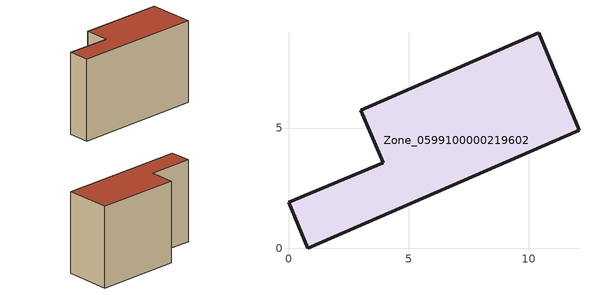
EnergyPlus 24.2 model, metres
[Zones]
Zone_0599100000219602
 floor ground (C_G): 0,1.92 3.93,3.55 3.01,5.75 10.4,8.97 12.08,4.91 0.8,0 z0
 wall outside (C_F): 3.93,3.55 0,1.92 0.8,0 12.08,4.91 10.4,8.97 3.01,5.75 3.93,3.55 z0:7.79
 roof outside (C_R): 10.4,8.97 3.01,5.75 3.93,3.55 0,1.92 0.8,0 12.08,4.91 z7.79
[BUILDING]
Pand.0599100000219602: North Axis=0; Terrain=City; Loads Convergence Tolerance Value=0.04; Temperature Convergence Tolerance Value=0.4; Solar Distribution=FullExterior; Maximum Number of Warmup Days=25; Minimum Number of Warmup Days=1
[Site:Location]
Rotterdam.The.Hague.AP_ZH_NLD Design_Conditions: Latitude=51.96; Longitude=4.45; Time Zone=1; Elevation=-4.5
[SITE:GROUNDTEMPERATURE:BUILDINGSURFACE]
18, 18, 18, 18, 18, 18, 18, 18, 18, 18, 18, 18
[MATERIAL] Thermal Absorptance=0.9; Solar Absorptance=0.7; Visible Absorptance=0.7
Name | Roughness | Thickness | Conductivity | Density | Specific Heat
G.TI.1946 | MediumSmooth | 0.15 | 1 | 540 | 1210
F.TI.1946 | Rough | 0.3 | 0.857143 | 1920 | 840
R.TI.1946 | MediumRough | 0.2 | 0.1 | 1500 | 1000
[CONSTRUCTION]
C_G: G.TI.1946
C_F: F.TI.1946
C_R: R.TI.1946
[ZONE]
Zone_0599100000219602: Type=1; Multiplier=1; Ceiling Height=Autocalculate; Volume=Autocalculate; Floor Area=autocalculate; Part of Total Floor Area=Yes
[ZONEINFILTRATION:DESIGNFLOWRATE]
Infil_Zone_0599100000219602: Zone or ZoneList or Space or SpaceList=Zone_0599100000219602; Schedule=AlwaysOn; Design Flow Rate Calculation Method=Flow/Area; Flow Rate per Floor Area=0.003; Constant Term Coefficient=1; Temperature Term Coefficient=0; Velocity Term Coefficient=0; Velocity Squared Term Coefficient=0
[HVACTEMPLATE:ZONE:IDEALLOADSAIRSYSTEM]
Zone_0599100000219602: Maximum Heating Supply Air Temperature=50; Minimum Cooling Supply Air Temperature=13; Maximum Heating Supply Air Humidity Ratio=0.0156; Minimum Cooling Supply Air Humidity Ratio=0.0077; Heating Limit=NoLimit; Cooling Limit=NoLimit; Dehumidification Control Type=ConstantSensibleHeatRatio; Cooling Sensible Heat Ratio=0.7; Dehumidification Setpoint=60; Humidification Control Type=None; Humidification Setpoint=30; Outdoor Air Method=None; Outdoor Air Flow Rate per Person=0.00944; Outdoor Air Flow Rate per Zone Floor Area=0; Outdoor Air Flow Rate per Zone=0; Demand Controlled Ventilation Type=None; Outdoor Air Economizer Type=NoEconomizer; Heat Recovery Type=None; Sensible Heat Recovery Effectiveness=0.7; Latent Heat Recovery Effectiveness=0.65
[ZONECONTROL:THERMOSTAT]
ThermostatControl_Zone_0599100000219602: Zone or ZoneList=Zone_0599100000219602; Control Type Schedule=DualSetpointControlType; Control 1=Thermostat_Zone_0599100000219602; Temperature Difference Between Cutout And Setpoint=0
[THERMOSTATSETPOINT:DUALSETPOINT]
Thermostat_Zone_0599100000219602: Heating Setpoint Temperature Schedule=HeatingSetpoint_Zone_0599100000219602; Cooling Setpoint Temperature Schedule=CoolingSetpoint_Zone_0599100000219602
[SCHEDULE:COMPACT]
HeatingSetpoint_Zone_0599100000219602: Through: 12/31, For: AllDays, Until: 24:00, 21
CoolingSetpoint_Zone_0599100000219602: Through: 12/31, For: AllDays, Until: 24:00, 24
DualSetpointControlType: Through: 12/31, For: AllDays, Until: 24:00, 4
AlwaysOn: Through: 12/31, For: AllDays, Until: 24:00, 1
